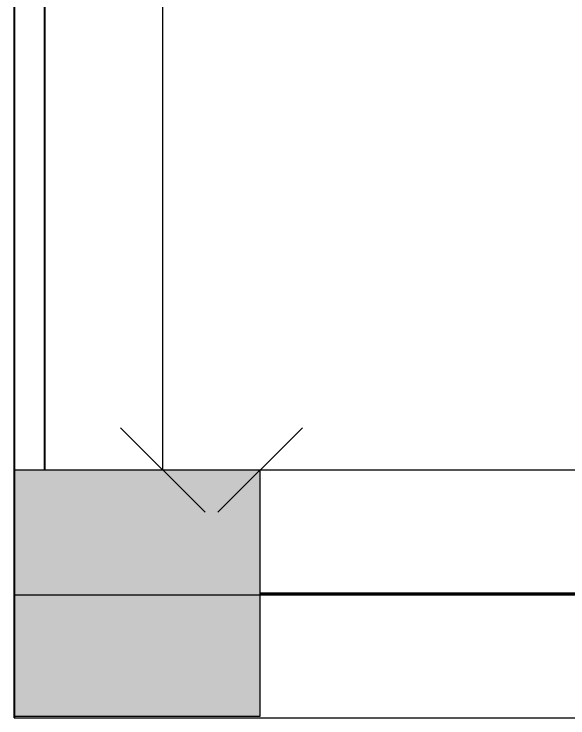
# Model space of a CAD drawing. Header units: metres. Extents: x -355 to 973, y -73 to 238.
# Drawn here: x 566.374 to 567.274, y 96.175 to 97.319 of the extents above; entities that cross this region are included whole.
import ezdxf

# ---------------------------------------------------------------- set-up
doc = ezdxf.new("R2010")
doc.units = ezdxf.units.M
doc.header["$LTSCALE"] = 3
doc.header["$MEASUREMENT"] = 0
doc.linetypes.add('1', pattern=[30, 6, 6, 6, 6, 6])
doc.layers.add('05', color=21, linetype='Continuous', lineweight=5)
doc.layers.add('alaem', color=230, linetype='Continuous', lineweight=5)
doc.styles.get("Standard").update_dxf_attribs({"font": 'arial.ttf'})
doc.dimstyles.new('ahmad', dxfattribs={"dimtxt": 0.2, "dimasz": 0.1375, "dimexe": 0, "dimexo": 0.0625, "dimgap": 0.09, "dimtad": 0, "dimzin": 0, "dimdsep": 46, "dimtxsty": 'Standard', "dimblk": 'OBLIQUE', "dimcen": 0.09, "dimclrd": 245, "dimclrt": 61, "dimadec": 0, "dimazin": 0, "dimtfac": 1, "dimtofl": 0, "dimtmove": 0, "dimatfit": 3, "dimldrblk": 'OBLIQUE', "dimfxl": 0, "dimfxlon": 1, "dimtolj": 1, "dimtzin": 0, "dimlwd": 13, "dimarcsym": 0})

# ---------------------------------------------------------------- blocks, each defined once
blk = doc.blocks.new('fghhyh')
at = {"layer": 'alaem', "linetype": '1'}
h = blk.add_hatch(color=256, dxfattribs=at)
h.dxf.hatch_style = 1
h.paths.add_polyline_path([(280.3961, 190.2964), (280.3961, 190.6964), (279.9961, 190.6964), (279.9961, 190.2964)])
blk.add_lwpolyline([(279.9961, 190.6964), (279.9961, 190.2964), (280.3961, 190.2964), (280.3961, 190.6964)], close=True, dxfattribs=at)
blk = doc.blocks.new('_Oblique')
at = {"color": 0, "linetype": 'ByBlock', "lineweight": -2}
blk.add_line((-0.5, -0.5), (0.5, 0.5), dxfattribs=at)
blk = doc.blocks.new('*D815')
at = {"color": 245, "lineweight": 13, "transparency": 16777216}
for p, q in [((566.7736, 96.5777), (572.0559, 96.5777)), ((578.1736, 96.5777), (572.8913, 96.5777))]:
    blk.add_line(p, q, dxfattribs=at)
at = {"layer": 'Defpoints', "color": 0, "transparency": 16777216}
for p in [(566.7736, 96.5777), (566.7736, 96.3777), (578.1736, 96.3746)]:
    blk.add_point(p, dxfattribs=at)
at = {"color": 245, "lineweight": 13, "transparency": 16777216, "xscale": 0.1375, "yscale": 0.1375, "zscale": 0.1375, "rotation": 180}
blk.add_blockref('_Oblique', (566.7736, 96.5777), dxfattribs=at)
at = {"color": 245, "lineweight": 13, "transparency": 16777216, "xscale": 0.1375, "yscale": 0.1375, "zscale": 0.1375}
blk.add_blockref('_Oblique', (578.1736, 96.5777), dxfattribs=at)
at = {"color": 61, "transparency": 16777216, "insert": (572.4736, 96.5777), "char_height": 0.2, "attachment_point": 5}
blk.add_mtext('\\A1;11.40', dxfattribs=at)
blk = doc.blocks.new('*D851')
at = {"color": 245, "lineweight": 13, "transparency": 16777216}
for p, q in [((566.6155, 98.9277), (566.6155, 98.1049)), ((566.6155, 96.5777), (566.6155, 97.4005))]:
    blk.add_line(p, q, dxfattribs=at)
at = {"layer": 'Defpoints', "color": 0, "transparency": 16777216}
for p in [(566.4236, 98.9277), (566.4236, 96.5777), (566.6155, 96.5777)]:
    blk.add_point(p, dxfattribs=at)
at = {"color": 245, "lineweight": 13, "transparency": 16777216, "xscale": 0.1375, "yscale": 0.1375, "zscale": 0.1375}
for p, rotation in [((566.6155, 98.9277), 90), ((566.6155, 96.5777), 270)]:
    blk.add_blockref('_Oblique', p, dxfattribs=dict(at, rotation=rotation))
at = {"color": 61, "transparency": 16777216, "insert": (566.6155, 97.7527), "char_height": 0.2, "attachment_point": 5, "rotation": 90}
blk.add_mtext('\\A1;2.35', dxfattribs=at)

msp = doc.modelspace()

# ---------------------------------------------------------------- linework, layer by layer
for p, q in [((566.3736, 109.0516), (566.3736, 96.1746)), ((566.4236, 96.5777), (566.4236, 98.9277)), ((566.7736, 96.3777), (570.6736, 96.3777))]:
    msp.add_line(p, q)
at = {"layer": '05', "color": 0, "linetype": '1'}
for points in [[(566.3736, 96.1746), (583.3736, 96.1746), (583.3736, 109.0516), (566.3736, 109.0516)], [(566.3736, 96.3746), (583.1736, 96.3746), (583.1736, 108.8516), (566.3736, 108.8516)]]:
    msp.add_lwpolyline(points, dxfattribs=at)

# ---------------------------------------------------------------- block references
at = {"layer": 'alaem', "linetype": '1', "rotation": 270}
msp.add_blockref('fghhyh', (376.0772, 376.5737), dxfattribs=at)

# ---------------------------------------------------------------- dimensions: what is measured, and where the dimension line sits
dim = msp.add_linear_dim(base=(566.6155, 96.5777), p1=(566.4236, 98.9277), p2=(566.4236, 96.5777), angle=270, dimstyle='ahmad')
dim.commit()
dim.dimension.update_dxf_attribs({"geometry": '*D851', "text_midpoint": (566.6155, 97.7527)})
dim = msp.add_linear_dim(base=(566.7736, 96.5777), p1=(578.1736, 96.3746), p2=(566.7736, 96.3777), dimstyle='ahmad')
dim.commit()
dim.dimension.update_dxf_attribs({"geometry": '*D815', "text_midpoint": (572.4736, 96.5777)})

doc.saveas('drawing.dxf')
